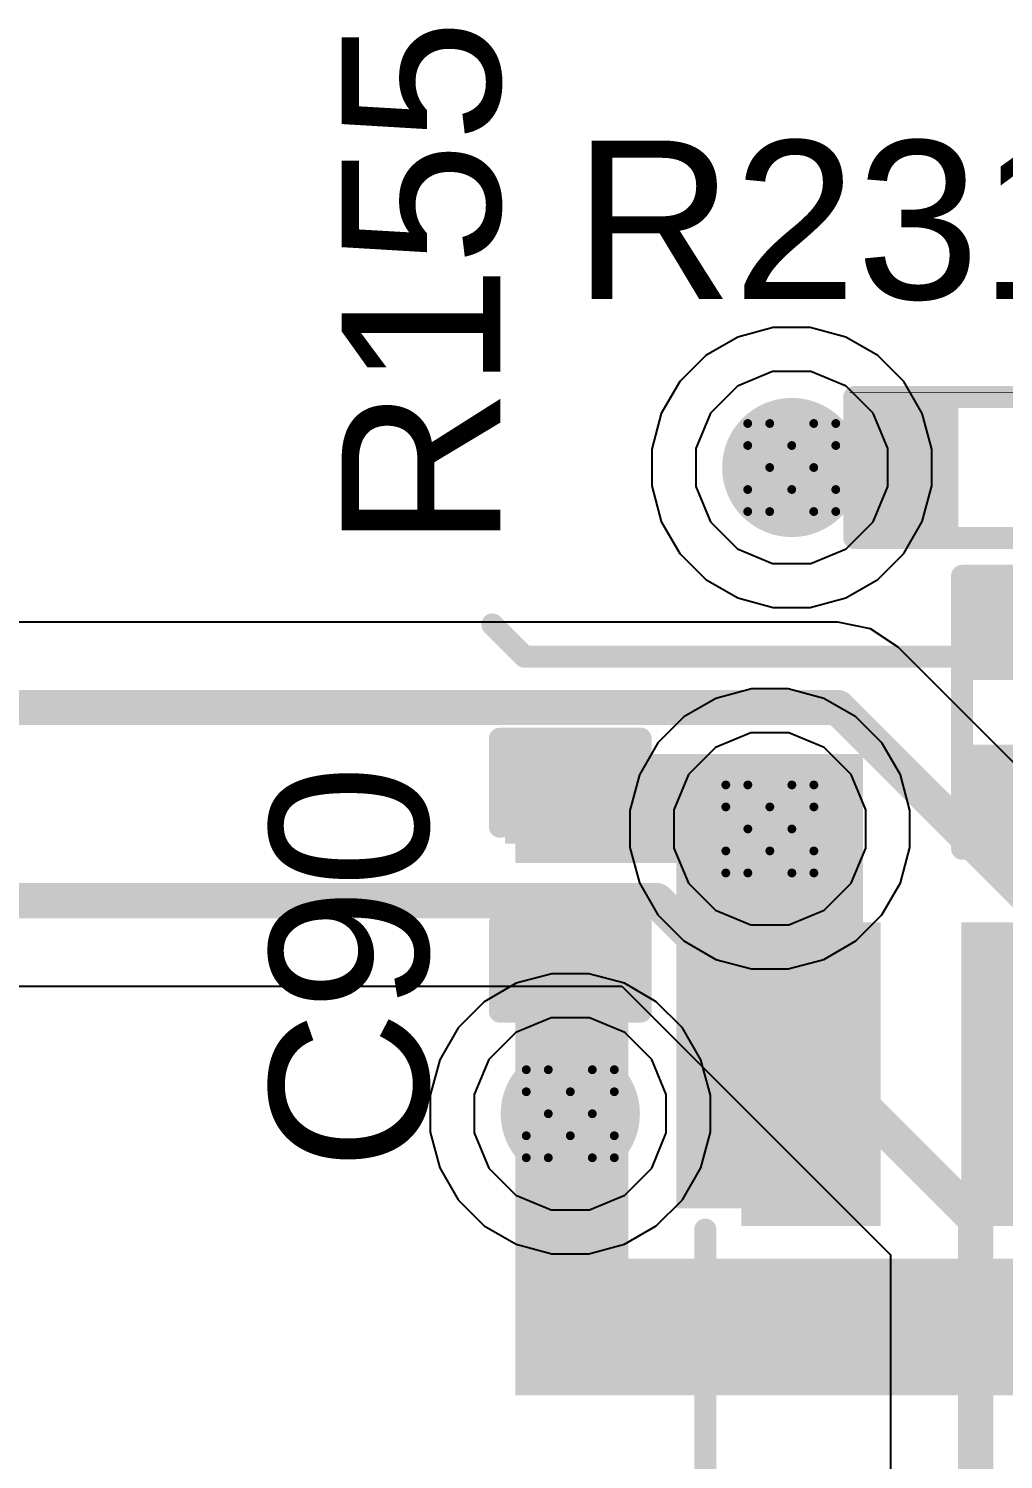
# Model space of a CAD drawing. Header units: inches. Extents: x 0 to 5379, y 0 to 5429.
# Drawn here: x 153.74 to 159.37, y 92.97 to 101.22 of the extents above; entities that cross this region are included whole.
import ezdxf

# ---------------------------------------------------------------- set-up
doc = ezdxf.new("R2010")
doc.units = ezdxf.units.IN
for name, color, linetype in [('Bottom Layer', 5, 'Continuous'), ('Bottom Solder', 6, 'Continuous'), ('Drill Drawing', 1, 'Continuous'), ('GND01', 16, 'Continuous'), ('GND02', 76, 'Continuous'), ('PWR', 156, 'Continuous'), ('SIG 01', 90, 'Continuous'), ('Top Layer', 1, 'Continuous'), ('Top Overlay', 2, 'Continuous'), ('Top Paste', 8, 'Continuous'), ('Top Solder', 216, 'Continuous'), ('Via Holes', 16, 'Continuous')]:
    doc.layers.add(name, color=color, linetype=linetype)
doc.styles.add('Arial', font='', dxfattribs={"height": 0.2})
doc.styles.get('Arial').set_extended_font_data('Arial')

# ---------------------------------------------------------------- blocks, each defined once
blk = doc.blocks.new('R___0402_29')
at = {"layer": 'Top Layer'}
for points in [[(-0.6985, -0.3175), (-0.6985, 0.3175), (-0.2413, 0.3175), (-0.2413, -0.3175)], [(0.2413, -0.3175), (0.2413, 0.3175), (0.6985, 0.3175), (0.6985, -0.3175)]]:
    blk.add_hatch(color=1, dxfattribs=at).paths.add_polyline_path(points)
at = {"layer": 'Top Paste'}
for points in [[(-0.6985, -0.3175), (-0.6985, 0.3175), (-0.2413, 0.3175), (-0.2413, -0.3175)], [(0.2413, -0.3175), (0.2413, 0.3175), (0.6985, 0.3175), (0.6985, -0.3175)]]:
    blk.add_hatch(color=8, dxfattribs=at).paths.add_polyline_path(points)
at = {"layer": 'Top Solder'}
for points in [[(-0.7535, -0.3725), (-0.7535, 0.3725), (-0.1863, 0.3725), (-0.1863, -0.3725)], [(0.1863, -0.3725), (0.1863, 0.3725), (0.7535, 0.3725), (0.7535, -0.3725)]]:
    blk.add_hatch(color=216, dxfattribs=at).paths.add_polyline_path(points)
at = {"layer": 'Top Overlay'}
for points in [[(0.7874, 0.4064, 0.127, 0.127, 0), (-0.7874, 0.4064, 0.127, 0.127, 0)], [(-0.7874, 0.4064, 0.127, 0.127, 0), (-0.7874, -0.4064, 0.127, 0.127, 0)], [(0.7874, 0.4064, 0.127, 0.127, 0), (0.7874, -0.4064, 0.127, 0.127, 0)], [(0.7874, -0.4064, 0.127, 0.127, 0), (-0.7874, -0.4064, 0.127, 0.127, 0)], [(0.8128, -0.4318, 0.00323, 0.00323, 0), (-0.8128, -0.4318, 0.00323, 0.00323, 0)]]:
    blk.add_lwpolyline(points, format="xyseb", dxfattribs=at)
for points in [[(-0.8191, 0.4064, 0.0635, 0.0635, 1), (-0.7556, 0.4064, 0.0635, 0.0635, 1)], [(-0.8191, 0.4064, 0.0635, 0.0635, 1), (-0.7556, 0.4064, 0.0635, 0.0635, 1)], [(0.7556, 0.4064, 0.0635, 0.0635, 1), (0.8191, 0.4064, 0.0635, 0.0635, 1)], [(0.7556, 0.4064, 0.0635, 0.0635, 1), (0.8191, 0.4064, 0.0635, 0.0635, 1)], [(-0.8191, -0.4064, 0.0635, 0.0635, 1), (-0.7556, -0.4064, 0.0635, 0.0635, 1)], [(-0.8191, -0.4064, 0.0635, 0.0635, 1), (-0.7556, -0.4064, 0.0635, 0.0635, 1)], [(0.7556, -0.4064, 0.0635, 0.0635, 1), (0.8191, -0.4064, 0.0635, 0.0635, 1)], [(0.7556, -0.4064, 0.0635, 0.0635, 1), (0.8191, -0.4064, 0.0635, 0.0635, 1)], [(-0.8136, -0.4318, 0.00161, 0.00161, 1), (-0.812, -0.4318, 0.00161, 0.00161, 1)], [(0.812, -0.4318, 0.00161, 0.00161, 1), (0.8136, -0.4318, 0.00161, 0.00161, 1)]]:
    blk.add_lwpolyline(points, format="xyseb", close=True, dxfattribs=at)
blk = doc.blocks.new('SOIC_8_0_154___3_90___W______73')
at = {"layer": 'Top Layer'}
for points in [[(-3.475, 1.605), (-3.475, 2.205), (-1.925, 2.205), (-1.925, 1.605)], [(1.925, 1.605), (1.925, 2.205), (3.475, 2.205), (3.475, 1.605)], [(-3.475, 0.335), (-3.475, 0.935), (-1.925, 0.935), (-1.925, 0.335)], [(1.925, 0.335), (1.925, 0.935), (3.475, 0.935), (3.475, 0.335)], [(-3.475, -0.935), (-3.475, -0.335), (-1.925, -0.335), (-1.925, -0.935)], [(1.925, -0.935), (1.925, -0.335), (3.475, -0.335), (3.475, -0.935)], [(-3.475, -2.205), (-3.475, -1.605), (-1.925, -1.605), (-1.925, -2.205)], [(1.925, -2.205), (1.925, -1.605), (3.475, -1.605), (3.475, -2.205)]]:
    blk.add_hatch(color=1, dxfattribs=at).paths.add_polyline_path(points)
at = {"layer": 'Top Overlay'}
blk.add_hatch(color=2, dxfattribs=at).paths.add_polyline_path([(-1.8382, 1.6254), (-1.4826, 1.6254), (-1.4826, 2.2096), (-1.8382, 2.2096)])
at = {"layer": 'Top Paste'}
for points in [[(-3.475, 1.605), (-3.475, 2.205), (-1.925, 2.205), (-1.925, 1.605)], [(1.925, 1.605), (1.925, 2.205), (3.475, 2.205), (3.475, 1.605)], [(-3.475, 0.335), (-3.475, 0.935), (-1.925, 0.935), (-1.925, 0.335)], [(1.925, 0.335), (1.925, 0.935), (3.475, 0.935), (3.475, 0.335)], [(-3.475, -0.935), (-3.475, -0.335), (-1.925, -0.335), (-1.925, -0.935)], [(1.925, -0.935), (1.925, -0.335), (3.475, -0.335), (3.475, -0.935)], [(-3.475, -2.205), (-3.475, -1.605), (-1.925, -1.605), (-1.925, -2.205)], [(1.925, -2.205), (1.925, -1.605), (3.475, -1.605), (3.475, -2.205)]]:
    blk.add_hatch(color=8, dxfattribs=at).paths.add_polyline_path(points)
at = {"layer": 'Top Solder'}
for points in [[(-3.5766, 1.5034), (-3.5766, 2.3066), (-1.8234, 2.3066), (-1.8234, 1.5034)], [(1.8234, 1.5034), (1.8234, 2.3066), (3.5766, 2.3066), (3.5766, 1.5034)], [(-3.5766, 0.2334), (-3.5766, 1.0366), (-1.8234, 1.0366), (-1.8234, 0.2334)], [(1.8234, 0.2334), (1.8234, 1.0366), (3.5766, 1.0366), (3.5766, 0.2334)], [(-3.5766, -1.0366), (-3.5766, -0.2334), (-1.8234, -0.2334), (-1.8234, -1.0366)], [(1.8234, -1.0366), (1.8234, -0.2334), (3.5766, -0.2334), (3.5766, -1.0366)], [(-3.5766, -2.3066), (-3.5766, -1.5034), (-1.8234, -1.5034), (-1.8234, -2.3066)], [(1.8234, -2.3066), (1.8234, -1.5034), (3.5766, -1.5034), (3.5766, -2.3066)]]:
    blk.add_hatch(color=216, dxfattribs=at).paths.add_polyline_path(points)
at = {"layer": 'Top Overlay'}
for points in [[(-1.8288, 2.5146, 0.127, 0.127, 0), (1.8034, 2.5146, 0.127, 0.127, 0)], [(-3.794, 2.0574, 0.127, 0.127, 0), (-3.667, 1.9304, 0.127, 0.127, 0)], [(-3.794, 2.0574, 0.127, 0.127, 0), (-3.794, 1.8034, 0.127, 0.127, 0)], [(-3.667, 1.9304, 0.127, 0.127, 0), (-3.794, 1.8034, 0.127, 0.127, 0)], [(-1.8288, -2.5146, 0.127, 0.127, 0), (1.8034, -2.5146, 0.127, 0.127, 0)]]:
    blk.add_lwpolyline(points, format="xyseb", dxfattribs=at)
for points in [[(-1.8605, 2.5146, 0.0635, 0.0635, 1), (-1.7971, 2.5146, 0.0635, 0.0635, 1)], [(1.7716, 2.5146, 0.0635, 0.0635, 1), (1.8352, 2.5146, 0.0635, 0.0635, 1)], [(-3.8258, 2.0574, 0.0635, 0.0635, 1), (-3.7623, 2.0574, 0.0635, 0.0635, 1)], [(-3.8258, 2.0574, 0.0635, 0.0635, 1), (-3.7623, 2.0574, 0.0635, 0.0635, 1)], [(-3.6988, 1.9304, 0.0635, 0.0635, 1), (-3.6353, 1.9304, 0.0635, 0.0635, 1)], [(-3.6988, 1.9304, 0.0635, 0.0635, 1), (-3.6353, 1.9304, 0.0635, 0.0635, 1)], [(-3.8258, 1.8034, 0.0635, 0.0635, 1), (-3.7623, 1.8034, 0.0635, 0.0635, 1)], [(-3.8258, 1.8034, 0.0635, 0.0635, 1), (-3.7623, 1.8034, 0.0635, 0.0635, 1)], [(-1.8605, -2.5146, 0.0635, 0.0635, 1), (-1.7971, -2.5146, 0.0635, 0.0635, 1)], [(1.7716, -2.5146, 0.0635, 0.0635, 1), (1.8352, -2.5146, 0.0635, 0.0635, 1)]]:
    blk.add_lwpolyline(points, format="xyseb", close=True, dxfattribs=at)
blk = doc.blocks.new('R___0402_77')
at = {"layer": 'Top Layer'}
for points in [[(-0.6985, -0.3175), (-0.6985, 0.3175), (-0.2413, 0.3175), (-0.2413, -0.3175)], [(0.2413, -0.3175), (0.2413, 0.3175), (0.6985, 0.3175), (0.6985, -0.3175)]]:
    blk.add_hatch(color=1, dxfattribs=at).paths.add_polyline_path(points)
at = {"layer": 'Top Paste'}
for points in [[(-0.6985, -0.3175), (-0.6985, 0.3175), (-0.2413, 0.3175), (-0.2413, -0.3175)], [(0.2413, -0.3175), (0.2413, 0.3175), (0.6985, 0.3175), (0.6985, -0.3175)]]:
    blk.add_hatch(color=8, dxfattribs=at).paths.add_polyline_path(points)
at = {"layer": 'Top Solder'}
for points in [[(-0.7535, -0.3725), (-0.7535, 0.3725), (-0.1863, 0.3725), (-0.1863, -0.3725)], [(0.1863, -0.3725), (0.1863, 0.3725), (0.7535, 0.3725), (0.7535, -0.3725)]]:
    blk.add_hatch(color=216, dxfattribs=at).paths.add_polyline_path(points)
at = {"layer": 'Top Overlay'}
for points in [[(-0.7874, 0.4064, 0.127, 0.127, 0), (0.7874, 0.4064, 0.127, 0.127, 0)], [(-0.7874, 0.4064, 0.127, 0.127, 0), (-0.7874, -0.4064, 0.127, 0.127, 0)], [(0.7874, 0.4064, 0.127, 0.127, 0), (0.7874, -0.4064, 0.127, 0.127, 0)], [(-0.7874, -0.4064, 0.127, 0.127, 0), (0.7874, -0.4064, 0.127, 0.127, 0)], [(-0.8128, -0.4318, 0.00323, 0.00323, 0), (0.8128, -0.4318, 0.00323, 0.00323, 0)]]:
    blk.add_lwpolyline(points, format="xyseb", dxfattribs=at)
for points in [[(-0.8191, 0.4064, 0.0635, 0.0635, 1), (-0.7556, 0.4064, 0.0635, 0.0635, 1)], [(-0.8191, 0.4064, 0.0635, 0.0635, 1), (-0.7556, 0.4064, 0.0635, 0.0635, 1)], [(0.7556, 0.4064, 0.0635, 0.0635, 1), (0.8191, 0.4064, 0.0635, 0.0635, 1)], [(0.7556, 0.4064, 0.0635, 0.0635, 1), (0.8191, 0.4064, 0.0635, 0.0635, 1)], [(-0.8191, -0.4064, 0.0635, 0.0635, 1), (-0.7556, -0.4064, 0.0635, 0.0635, 1)], [(-0.8191, -0.4064, 0.0635, 0.0635, 1), (-0.7556, -0.4064, 0.0635, 0.0635, 1)], [(0.7556, -0.4064, 0.0635, 0.0635, 1), (0.8191, -0.4064, 0.0635, 0.0635, 1)], [(0.7556, -0.4064, 0.0635, 0.0635, 1), (0.8191, -0.4064, 0.0635, 0.0635, 1)], [(-0.8136, -0.4318, 0.00161, 0.00161, 1), (-0.812, -0.4318, 0.00161, 0.00161, 1)], [(0.812, -0.4318, 0.00161, 0.00161, 1), (0.8136, -0.4318, 0.00161, 0.00161, 1)]]:
    blk.add_lwpolyline(points, format="xyseb", close=True, dxfattribs=at)
blk = doc.blocks.new('C___0402_79')
at = {"layer": 'Top Layer'}
for points in [[(-0.6985, -0.3175), (-0.6985, 0.3175), (-0.2413, 0.3175), (-0.2413, -0.3175)], [(0.2413, -0.3175), (0.2413, 0.3175), (0.6985, 0.3175), (0.6985, -0.3175)]]:
    blk.add_hatch(color=1, dxfattribs=at).paths.add_polyline_path(points)
at = {"layer": 'Top Paste'}
for points in [[(-0.6985, -0.3175), (-0.6985, 0.3175), (-0.2413, 0.3175), (-0.2413, -0.3175)], [(0.2413, -0.3175), (0.2413, 0.3175), (0.6985, 0.3175), (0.6985, -0.3175)]]:
    blk.add_hatch(color=8, dxfattribs=at).paths.add_polyline_path(points)
at = {"layer": 'Top Solder'}
for points in [[(-0.7585, -0.3775), (-0.7585, 0.3775), (-0.1813, 0.3775), (-0.1813, -0.3775)], [(0.1813, -0.3775), (0.1813, 0.3775), (0.7585, 0.3775), (0.7585, -0.3775)]]:
    blk.add_hatch(color=216, dxfattribs=at).paths.add_polyline_path(points)
at = {"layer": 'Top Overlay'}
for points in [[(-0.7874, 0.4064, 0.127, 0.127, 0), (-0.2794, 0.4064, 0.127, 0.127, 0)], [(-0.7874, 0.4064, 0.127, 0.127, 0), (-0.7874, -0.4064, 0.127, 0.127, 0)], [(0.2794, 0.4064, 0.127, 0.127, 0), (0.7874, 0.4064, 0.127, 0.127, 0)], [(0.7874, 0.4064, 0.127, 0.127, 0), (0.7874, -0.4064, 0.127, 0.127, 0)], [(-0.7874, -0.4064, 0.127, 0.127, 0), (-0.2794, -0.4064, 0.127, 0.127, 0)], [(0.2794, -0.4064, 0.127, 0.127, 0), (0.7874, -0.4064, 0.127, 0.127, 0)]]:
    blk.add_lwpolyline(points, format="xyseb", dxfattribs=at)
for points in [[(-0.8191, 0.4064, 0.0635, 0.0635, 1), (-0.7556, 0.4064, 0.0635, 0.0635, 1)], [(-0.8191, 0.4064, 0.0635, 0.0635, 1), (-0.7556, 0.4064, 0.0635, 0.0635, 1)], [(-0.3111, 0.4064, 0.0635, 0.0635, 1), (-0.2477, 0.4064, 0.0635, 0.0635, 1)], [(0.2477, 0.4064, 0.0635, 0.0635, 1), (0.3111, 0.4064, 0.0635, 0.0635, 1)], [(0.7556, 0.4064, 0.0635, 0.0635, 1), (0.8191, 0.4064, 0.0635, 0.0635, 1)], [(0.7556, 0.4064, 0.0635, 0.0635, 1), (0.8191, 0.4064, 0.0635, 0.0635, 1)], [(-0.8191, -0.4064, 0.0635, 0.0635, 1), (-0.7556, -0.4064, 0.0635, 0.0635, 1)], [(-0.8191, -0.4064, 0.0635, 0.0635, 1), (-0.7556, -0.4064, 0.0635, 0.0635, 1)], [(-0.3111, -0.4064, 0.0635, 0.0635, 1), (-0.2477, -0.4064, 0.0635, 0.0635, 1)], [(0.2477, -0.4064, 0.0635, 0.0635, 1), (0.3111, -0.4064, 0.0635, 0.0635, 1)], [(0.7556, -0.4064, 0.0635, 0.0635, 1), (0.8191, -0.4064, 0.0635, 0.0635, 1)], [(0.7556, -0.4064, 0.0635, 0.0635, 1), (0.8191, -0.4064, 0.0635, 0.0635, 1)]]:
    blk.add_lwpolyline(points, format="xyseb", close=True, dxfattribs=at)

msp = doc.modelspace()

# ---------------------------------------------------------------- hatches: boundary and pattern name
at = {"layer": 'Bottom Layer'}
h = msp.add_hatch(color=5, dxfattribs=at)
edge = h.paths.add_edge_path()
edge.add_arc((158.1461, 98.6896), 0.3, 0, 360)
h = msp.add_hatch(color=5, dxfattribs=at)
edge = h.paths.add_edge_path()
edge.add_arc((158.0198, 96.6041), 0.3, 0, 360)
h = msp.add_hatch(color=5, dxfattribs=at)
edge = h.paths.add_edge_path()
edge.add_arc((156.8685, 94.9607), 0.3, 0, 360)
at = {"layer": 'Bottom Solder'}
h = msp.add_hatch(color=6, dxfattribs=at)
edge = h.paths.add_edge_path()
edge.add_arc((158.1461, 98.6896), 0.4016, 0, 360)
h = msp.add_hatch(color=6, dxfattribs=at)
edge = h.paths.add_edge_path()
edge.add_arc((158.0198, 96.6041), 0.4016, 0, 360)
h = msp.add_hatch(color=6, dxfattribs=at)
edge = h.paths.add_edge_path()
edge.add_arc((156.8685, 94.9607), 0.4016, 0, 360)
at = {"layer": 'GND01'}
h = msp.add_hatch(color=16, dxfattribs=at)
edge = h.paths.add_edge_path()
edge.add_arc((158.1461, 98.6896), 0.3, 0, 360)
h = msp.add_hatch(color=16, dxfattribs=at)
edge = h.paths.add_edge_path()
edge.add_arc((158.0198, 96.6041), 0.3, 0, 360)
h = msp.add_hatch(color=16, dxfattribs=at)
edge = h.paths.add_edge_path()
edge.add_arc((156.8685, 94.9607), 0.3, 0, 360)
at = {"layer": 'GND02'}
h = msp.add_hatch(color=76, dxfattribs=at)
edge = h.paths.add_edge_path()
edge.add_arc((158.1461, 98.6896), 0.3, 0, 360)
h = msp.add_hatch(color=76, dxfattribs=at)
edge = h.paths.add_edge_path()
edge.add_arc((158.0198, 96.6041), 0.3, 0, 360)
h = msp.add_hatch(color=76, dxfattribs=at)
edge = h.paths.add_edge_path()
edge.add_arc((156.8685, 94.9607), 0.3, 0, 360)
at = {"layer": 'PWR'}
h = msp.add_hatch(color=156, dxfattribs=at)
edge = h.paths.add_edge_path()
edge.add_arc((158.1461, 98.6896), 0.3, 0, 360)
h = msp.add_hatch(color=156, dxfattribs=at)
edge = h.paths.add_edge_path()
edge.add_arc((158.0198, 96.6041), 0.3, 0, 360)
h = msp.add_hatch(color=156, dxfattribs=at)
edge = h.paths.add_edge_path()
edge.add_arc((156.8685, 94.9607), 0.3, 0, 360)
at = {"layer": 'SIG 01'}
h = msp.add_hatch(color=90, dxfattribs=at)
edge = h.paths.add_edge_path()
edge.add_arc((158.1461, 98.6896), 0.3, 0, 360)
h = msp.add_hatch(color=90, dxfattribs=at)
edge = h.paths.add_edge_path()
edge.add_arc((158.0198, 96.6041), 0.3, 0, 360)
h = msp.add_hatch(color=90, dxfattribs=at)
edge = h.paths.add_edge_path()
edge.add_arc((156.8685, 94.9607), 0.3, 0, 360)
at = {"layer": 'Top Layer'}
h = msp.add_hatch(color=1, dxfattribs=at)
edge = h.paths.add_edge_path()
edge.add_arc((158.1461, 98.6896), 0.3, 0, 360)
for points in [[(156.551, 96.4082), (158.557, 96.4082), (158.557, 97.0359), (156.551, 97.0359)], [(157.4809, 94.4143), (158.557, 94.4143), (158.557, 97.0359), (157.4809, 97.0359)], [(157.2029, 96.0961), (156.552, 96.0961), (156.552, 93.3363), (157.2029, 93.3363)], [(162.367, 94.1244), (156.552, 94.1244), (156.552, 93.3363), (162.367, 93.3363)]]:
    msp.add_hatch(color=1, dxfattribs=at).paths.add_polyline_path(points)
h = msp.add_hatch(color=1, dxfattribs=at)
edge = h.paths.add_edge_path()
edge.add_arc((158.0198, 96.6041), 0.3, 0, 360)
h = msp.add_hatch(color=1, dxfattribs=at)
edge = h.paths.add_edge_path()
edge.add_arc((156.8685, 94.9607), 0.3, 0, 360)
at = {"layer": 'Top Solder'}
h = msp.add_hatch(color=216, dxfattribs=at)
edge = h.paths.add_edge_path()
edge.add_arc((158.1461, 98.6896), 0.4016, 0, 360)
h = msp.add_hatch(color=216, dxfattribs=at)
edge = h.paths.add_edge_path()
edge.add_arc((158.0198, 96.6041), 0.4016, 0, 360)
h = msp.add_hatch(color=216, dxfattribs=at)
edge = h.paths.add_edge_path()
edge.add_arc((156.8685, 94.9607), 0.4016, 0, 360)
at = {"layer": 'Via Holes'}
h = msp.add_hatch(color=7, dxfattribs=at)
edge = h.paths.add_edge_path()
edge.add_arc((158.1461, 98.6896), 0.15, 0, 360)
h = msp.add_hatch(color=7, dxfattribs=at)
edge = h.paths.add_edge_path()
edge.add_arc((158.0198, 96.6041), 0.15, 0, 360)
h = msp.add_hatch(color=7, dxfattribs=at)
edge = h.paths.add_edge_path()
edge.add_arc((156.8685, 94.9607), 0.15, 0, 360)

# ---------------------------------------------------------------- linework, layer by layer
at = {"layer": 'Bottom Layer'}
for p, q in [((158.0398, 99.4976), (157.8343, 99.4426)), ((158.2525, 99.4976), (158.0398, 99.4976)), ((158.458, 99.4426), (158.2525, 99.4976)), ((157.8343, 99.4426), (157.65, 99.3362)), ((158.6423, 99.3362), (158.458, 99.4426)), ((157.65, 99.3362), (157.4996, 99.1857)), ((158.7927, 99.1857), (158.6423, 99.3362)), ((157.4996, 99.1857), (157.3932, 99.0015)), ((158.8991, 99.0015), (158.7927, 99.1857)), ((157.3932, 99.0015), (157.3381, 98.796)), ((158.9541, 98.796), (158.8991, 99.0015)), ((157.3381, 98.796), (157.3381, 98.5832)), ((158.9541, 98.5832), (158.9541, 98.796)), ((157.3381, 98.5832), (157.3932, 98.3777)), ((158.8991, 98.3777), (158.9541, 98.5832)), ((157.3932, 98.3777), (157.4996, 98.1935)), ((158.7927, 98.1935), (158.8991, 98.3777)), ((157.4996, 98.1935), (157.65, 98.0431)), ((158.6423, 98.0431), (158.7927, 98.1935)), ((157.65, 98.0431), (157.8343, 97.9367)), ((158.458, 97.9367), (158.6423, 98.0431)), ((157.8343, 97.9367), (158.0398, 97.8816)), ((158.2525, 97.8816), (158.458, 97.9367)), ((158.0398, 97.8816), (158.2525, 97.8816)), ((157.7079, 97.3571), (157.5237, 97.2507)), ((157.9134, 97.4121), (157.7079, 97.3571)), ((158.1262, 97.4121), (157.9134, 97.4121)), ((158.3317, 97.3571), (158.1262, 97.4121)), ((158.5159, 97.2507), (158.3317, 97.3571)), ((157.5237, 97.2507), (157.3732, 97.1002)), ((158.6663, 97.1002), (158.5159, 97.2507)), ((157.3732, 97.1002), (157.2668, 96.916)), ((158.7727, 96.916), (158.6663, 97.1002)), ((157.2668, 96.916), (157.2118, 96.7105)), ((158.8278, 96.7105), (158.7727, 96.916)), ((157.2118, 96.7105), (157.2118, 96.4977)), ((158.8278, 96.4977), (158.8278, 96.7105)), ((157.2118, 96.4977), (157.2668, 96.2922)), ((158.7727, 96.2922), (158.8278, 96.4977)), ((157.2668, 96.2922), (157.3732, 96.108)), ((158.6663, 96.108), (158.7727, 96.2922)), ((157.3732, 96.108), (157.5237, 95.9576)), ((158.5159, 95.9576), (158.6663, 96.108)), ((157.5237, 95.9576), (157.7079, 95.8512)), ((158.3317, 95.8512), (158.5159, 95.9576)), ((157.7079, 95.8512), (157.9134, 95.7961)), ((158.1262, 95.7961), (158.3317, 95.8512)), ((156.7622, 95.7687), (156.5567, 95.7137)), ((156.9749, 95.7687), (156.7622, 95.7687)), ((157.1804, 95.7137), (156.9749, 95.7687)), ((157.9134, 95.7961), (158.1262, 95.7961)), ((156.5567, 95.7137), (156.3724, 95.6073)), ((157.3647, 95.6073), (157.1804, 95.7137)), ((156.3724, 95.6073), (156.222, 95.4568)), ((157.5151, 95.4568), (157.3647, 95.6073)), ((156.222, 95.4568), (156.1156, 95.2726)), ((157.6215, 95.2726), (157.5151, 95.4568)), ((156.1156, 95.2726), (156.0605, 95.0671)), ((157.6765, 95.0671), (157.6215, 95.2726)), ((156.0605, 95.0671), (156.0605, 94.8543)), ((157.6765, 94.8543), (157.6765, 95.0671)), ((156.0605, 94.8543), (156.1156, 94.6488)), ((157.6215, 94.6488), (157.6765, 94.8543)), ((156.1156, 94.6488), (156.222, 94.4646)), ((157.5151, 94.4646), (157.6215, 94.6488)), ((156.222, 94.4646), (156.3724, 94.3142)), ((157.3647, 94.3142), (157.5151, 94.4646)), ((156.3724, 94.3142), (156.5567, 94.2078)), ((157.1804, 94.2078), (157.3647, 94.3142)), ((156.5567, 94.2078), (156.7622, 94.1527)), ((156.9749, 94.1527), (157.1804, 94.2078)), ((156.7622, 94.1527), (156.9749, 94.1527))]:
    msp.add_line(p, q, dxfattribs=at)
at = {"layer": 'Drill Drawing'}
for points in [[(157.8921, 98.8166, 0.0508, 0.0508, 0), (157.8921, 98.9436, 0.0508, 0.0508, 0)], [(157.8921, 98.9436, 0.0508, 0.0508, 0), (158.0191, 98.9436, 0.0508, 0.0508, 0)], [(158.0191, 98.9436, 0.0508, 0.0508, 0), (158.1461, 98.8166, 0.0508, 0.0508, 0)], [(158.1461, 98.8166, 0.0508, 0.0508, 0), (158.2731, 98.9436, 0.0508, 0.0508, 0)], [(158.2731, 98.9436, 0.0508, 0.0508, 0), (158.4001, 98.9436, 0.0508, 0.0508, 0)], [(158.4001, 98.8166, 0.0508, 0.0508, 0), (158.4001, 98.9436, 0.0508, 0.0508, 0)], [(157.8921, 98.8166, 0.0508, 0.0508, 0), (158.0191, 98.6896, 0.0508, 0.0508, 0)], [(158.2731, 98.6896, 0.0508, 0.0508, 0), (158.4001, 98.8166, 0.0508, 0.0508, 0)], [(157.8921, 98.5626, 0.0508, 0.0508, 0), (158.0191, 98.6896, 0.0508, 0.0508, 0)], [(158.2731, 98.6896, 0.0508, 0.0508, 0), (158.4001, 98.5626, 0.0508, 0.0508, 0)], [(157.8921, 98.4356, 0.0508, 0.0508, 0), (157.8921, 98.5626, 0.0508, 0.0508, 0)], [(158.0191, 98.4356, 0.0508, 0.0508, 0), (158.1461, 98.5626, 0.0508, 0.0508, 0)], [(158.1461, 98.5626, 0.0508, 0.0508, 0), (158.2731, 98.4356, 0.0508, 0.0508, 0)], [(158.4001, 98.4356, 0.0508, 0.0508, 0), (158.4001, 98.5626, 0.0508, 0.0508, 0)], [(157.8921, 98.4356, 0.0508, 0.0508, 0), (158.0191, 98.4356, 0.0508, 0.0508, 0)], [(158.2731, 98.4356, 0.0508, 0.0508, 0), (158.4001, 98.4356, 0.0508, 0.0508, 0)], [(157.7658, 96.7311, 0.0508, 0.0508, 0), (157.7658, 96.8581, 0.0508, 0.0508, 0)], [(157.7658, 96.8581, 0.0508, 0.0508, 0), (157.8928, 96.8581, 0.0508, 0.0508, 0)], [(157.8928, 96.8581, 0.0508, 0.0508, 0), (158.0198, 96.7311, 0.0508, 0.0508, 0)], [(158.0198, 96.7311, 0.0508, 0.0508, 0), (158.1468, 96.8581, 0.0508, 0.0508, 0)], [(158.1468, 96.8581, 0.0508, 0.0508, 0), (158.2738, 96.8581, 0.0508, 0.0508, 0)], [(158.2738, 96.7311, 0.0508, 0.0508, 0), (158.2738, 96.8581, 0.0508, 0.0508, 0)], [(157.7658, 96.7311, 0.0508, 0.0508, 0), (157.8928, 96.6041, 0.0508, 0.0508, 0)], [(158.1468, 96.6041, 0.0508, 0.0508, 0), (158.2738, 96.7311, 0.0508, 0.0508, 0)], [(157.7658, 96.4771, 0.0508, 0.0508, 0), (157.8928, 96.6041, 0.0508, 0.0508, 0)], [(158.1468, 96.6041, 0.0508, 0.0508, 0), (158.2738, 96.4771, 0.0508, 0.0508, 0)], [(157.7658, 96.3501, 0.0508, 0.0508, 0), (157.7658, 96.4771, 0.0508, 0.0508, 0)], [(157.8928, 96.3501, 0.0508, 0.0508, 0), (158.0198, 96.4771, 0.0508, 0.0508, 0)], [(158.0198, 96.4771, 0.0508, 0.0508, 0), (158.1468, 96.3501, 0.0508, 0.0508, 0)], [(158.2738, 96.3501, 0.0508, 0.0508, 0), (158.2738, 96.4771, 0.0508, 0.0508, 0)], [(157.7658, 96.3501, 0.0508, 0.0508, 0), (157.8928, 96.3501, 0.0508, 0.0508, 0)], [(158.1468, 96.3501, 0.0508, 0.0508, 0), (158.2738, 96.3501, 0.0508, 0.0508, 0)], [(156.6145, 95.0877, 0.0508, 0.0508, 0), (156.6145, 95.2147, 0.0508, 0.0508, 0)], [(156.6145, 95.2147, 0.0508, 0.0508, 0), (156.7415, 95.2147, 0.0508, 0.0508, 0)], [(156.7415, 95.2147, 0.0508, 0.0508, 0), (156.8685, 95.0877, 0.0508, 0.0508, 0)], [(156.8685, 95.0877, 0.0508, 0.0508, 0), (156.9955, 95.2147, 0.0508, 0.0508, 0)], [(156.9955, 95.2147, 0.0508, 0.0508, 0), (157.1225, 95.2147, 0.0508, 0.0508, 0)], [(157.1225, 95.0877, 0.0508, 0.0508, 0), (157.1225, 95.2147, 0.0508, 0.0508, 0)], [(156.6145, 95.0877, 0.0508, 0.0508, 0), (156.7415, 94.9607, 0.0508, 0.0508, 0)], [(156.9955, 94.9607, 0.0508, 0.0508, 0), (157.1225, 95.0877, 0.0508, 0.0508, 0)], [(156.6145, 94.8337, 0.0508, 0.0508, 0), (156.7415, 94.9607, 0.0508, 0.0508, 0)], [(156.9955, 94.9607, 0.0508, 0.0508, 0), (157.1225, 94.8337, 0.0508, 0.0508, 0)], [(156.6145, 94.7067, 0.0508, 0.0508, 0), (156.6145, 94.8337, 0.0508, 0.0508, 0)], [(156.7415, 94.7067, 0.0508, 0.0508, 0), (156.8685, 94.8337, 0.0508, 0.0508, 0)], [(156.8685, 94.8337, 0.0508, 0.0508, 0), (156.9955, 94.7067, 0.0508, 0.0508, 0)], [(157.1225, 94.7067, 0.0508, 0.0508, 0), (157.1225, 94.8337, 0.0508, 0.0508, 0)], [(156.6145, 94.7067, 0.0508, 0.0508, 0), (156.7415, 94.7067, 0.0508, 0.0508, 0)], [(156.9955, 94.7067, 0.0508, 0.0508, 0), (157.1225, 94.7067, 0.0508, 0.0508, 0)]]:
    msp.add_lwpolyline(points, format="xyseb", dxfattribs=at)
for points in [[(157.8794, 98.9436, 0.0254, 0.0254, 1), (157.9048, 98.9436, 0.0254, 0.0254, 1)], [(157.8794, 98.9436, 0.0254, 0.0254, 1), (157.9048, 98.9436, 0.0254, 0.0254, 1)], [(158.0064, 98.9436, 0.0254, 0.0254, 1), (158.0318, 98.9436, 0.0254, 0.0254, 1)], [(158.0064, 98.9436, 0.0254, 0.0254, 1), (158.0318, 98.9436, 0.0254, 0.0254, 1)], [(158.2604, 98.9436, 0.0254, 0.0254, 1), (158.2858, 98.9436, 0.0254, 0.0254, 1)], [(158.2604, 98.9436, 0.0254, 0.0254, 1), (158.2858, 98.9436, 0.0254, 0.0254, 1)], [(158.3874, 98.9436, 0.0254, 0.0254, 1), (158.4128, 98.9436, 0.0254, 0.0254, 1)], [(158.3874, 98.9436, 0.0254, 0.0254, 1), (158.4128, 98.9436, 0.0254, 0.0254, 1)], [(157.8794, 98.8166, 0.0254, 0.0254, 1), (157.9048, 98.8166, 0.0254, 0.0254, 1)], [(157.8794, 98.8166, 0.0254, 0.0254, 1), (157.9048, 98.8166, 0.0254, 0.0254, 1)], [(158.1334, 98.8166, 0.0254, 0.0254, 1), (158.1588, 98.8166, 0.0254, 0.0254, 1)], [(158.1334, 98.8166, 0.0254, 0.0254, 1), (158.1588, 98.8166, 0.0254, 0.0254, 1)], [(158.3874, 98.8166, 0.0254, 0.0254, 1), (158.4128, 98.8166, 0.0254, 0.0254, 1)], [(158.3874, 98.8166, 0.0254, 0.0254, 1), (158.4128, 98.8166, 0.0254, 0.0254, 1)], [(158.0064, 98.6896, 0.0254, 0.0254, 1), (158.0318, 98.6896, 0.0254, 0.0254, 1)], [(158.0064, 98.6896, 0.0254, 0.0254, 1), (158.0318, 98.6896, 0.0254, 0.0254, 1)], [(158.2604, 98.6896, 0.0254, 0.0254, 1), (158.2858, 98.6896, 0.0254, 0.0254, 1)], [(158.2604, 98.6896, 0.0254, 0.0254, 1), (158.2858, 98.6896, 0.0254, 0.0254, 1)], [(157.8794, 98.5626, 0.0254, 0.0254, 1), (157.9048, 98.5626, 0.0254, 0.0254, 1)], [(157.8794, 98.5626, 0.0254, 0.0254, 1), (157.9048, 98.5626, 0.0254, 0.0254, 1)], [(158.1334, 98.5626, 0.0254, 0.0254, 1), (158.1588, 98.5626, 0.0254, 0.0254, 1)], [(158.1334, 98.5626, 0.0254, 0.0254, 1), (158.1588, 98.5626, 0.0254, 0.0254, 1)], [(158.3874, 98.5626, 0.0254, 0.0254, 1), (158.4128, 98.5626, 0.0254, 0.0254, 1)], [(158.3874, 98.5626, 0.0254, 0.0254, 1), (158.4128, 98.5626, 0.0254, 0.0254, 1)], [(157.8794, 98.4356, 0.0254, 0.0254, 1), (157.9048, 98.4356, 0.0254, 0.0254, 1)], [(157.8794, 98.4356, 0.0254, 0.0254, 1), (157.9048, 98.4356, 0.0254, 0.0254, 1)], [(158.0064, 98.4356, 0.0254, 0.0254, 1), (158.0318, 98.4356, 0.0254, 0.0254, 1)], [(158.0064, 98.4356, 0.0254, 0.0254, 1), (158.0318, 98.4356, 0.0254, 0.0254, 1)], [(158.2604, 98.4356, 0.0254, 0.0254, 1), (158.2858, 98.4356, 0.0254, 0.0254, 1)], [(158.2604, 98.4356, 0.0254, 0.0254, 1), (158.2858, 98.4356, 0.0254, 0.0254, 1)], [(158.3874, 98.4356, 0.0254, 0.0254, 1), (158.4128, 98.4356, 0.0254, 0.0254, 1)], [(158.3874, 98.4356, 0.0254, 0.0254, 1), (158.4128, 98.4356, 0.0254, 0.0254, 1)], [(157.7531, 96.8581, 0.0254, 0.0254, 1), (157.7785, 96.8581, 0.0254, 0.0254, 1)], [(157.7531, 96.8581, 0.0254, 0.0254, 1), (157.7785, 96.8581, 0.0254, 0.0254, 1)], [(157.8801, 96.8581, 0.0254, 0.0254, 1), (157.9055, 96.8581, 0.0254, 0.0254, 1)], [(157.8801, 96.8581, 0.0254, 0.0254, 1), (157.9055, 96.8581, 0.0254, 0.0254, 1)], [(158.1341, 96.8581, 0.0254, 0.0254, 1), (158.1595, 96.8581, 0.0254, 0.0254, 1)], [(158.1341, 96.8581, 0.0254, 0.0254, 1), (158.1595, 96.8581, 0.0254, 0.0254, 1)], [(158.2611, 96.8581, 0.0254, 0.0254, 1), (158.2865, 96.8581, 0.0254, 0.0254, 1)], [(158.2611, 96.8581, 0.0254, 0.0254, 1), (158.2865, 96.8581, 0.0254, 0.0254, 1)], [(157.7531, 96.7311, 0.0254, 0.0254, 1), (157.7785, 96.7311, 0.0254, 0.0254, 1)], [(157.7531, 96.7311, 0.0254, 0.0254, 1), (157.7785, 96.7311, 0.0254, 0.0254, 1)], [(158.0071, 96.7311, 0.0254, 0.0254, 1), (158.0325, 96.7311, 0.0254, 0.0254, 1)], [(158.0071, 96.7311, 0.0254, 0.0254, 1), (158.0325, 96.7311, 0.0254, 0.0254, 1)], [(158.2611, 96.7311, 0.0254, 0.0254, 1), (158.2865, 96.7311, 0.0254, 0.0254, 1)], [(158.2611, 96.7311, 0.0254, 0.0254, 1), (158.2865, 96.7311, 0.0254, 0.0254, 1)], [(157.8801, 96.6041, 0.0254, 0.0254, 1), (157.9055, 96.6041, 0.0254, 0.0254, 1)], [(157.8801, 96.6041, 0.0254, 0.0254, 1), (157.9055, 96.6041, 0.0254, 0.0254, 1)], [(158.1341, 96.6041, 0.0254, 0.0254, 1), (158.1595, 96.6041, 0.0254, 0.0254, 1)], [(158.1341, 96.6041, 0.0254, 0.0254, 1), (158.1595, 96.6041, 0.0254, 0.0254, 1)], [(157.7531, 96.4771, 0.0254, 0.0254, 1), (157.7785, 96.4771, 0.0254, 0.0254, 1)], [(157.7531, 96.4771, 0.0254, 0.0254, 1), (157.7785, 96.4771, 0.0254, 0.0254, 1)], [(158.0071, 96.4771, 0.0254, 0.0254, 1), (158.0325, 96.4771, 0.0254, 0.0254, 1)], [(158.0071, 96.4771, 0.0254, 0.0254, 1), (158.0325, 96.4771, 0.0254, 0.0254, 1)], [(158.2611, 96.4771, 0.0254, 0.0254, 1), (158.2865, 96.4771, 0.0254, 0.0254, 1)], [(158.2611, 96.4771, 0.0254, 0.0254, 1), (158.2865, 96.4771, 0.0254, 0.0254, 1)], [(157.7531, 96.3501, 0.0254, 0.0254, 1), (157.7785, 96.3501, 0.0254, 0.0254, 1)], [(157.7531, 96.3501, 0.0254, 0.0254, 1), (157.7785, 96.3501, 0.0254, 0.0254, 1)], [(157.8801, 96.3501, 0.0254, 0.0254, 1), (157.9055, 96.3501, 0.0254, 0.0254, 1)], [(157.8801, 96.3501, 0.0254, 0.0254, 1), (157.9055, 96.3501, 0.0254, 0.0254, 1)], [(158.1341, 96.3501, 0.0254, 0.0254, 1), (158.1595, 96.3501, 0.0254, 0.0254, 1)], [(158.1341, 96.3501, 0.0254, 0.0254, 1), (158.1595, 96.3501, 0.0254, 0.0254, 1)], [(158.2611, 96.3501, 0.0254, 0.0254, 1), (158.2865, 96.3501, 0.0254, 0.0254, 1)], [(158.2611, 96.3501, 0.0254, 0.0254, 1), (158.2865, 96.3501, 0.0254, 0.0254, 1)], [(156.6018, 95.2147, 0.0254, 0.0254, 1), (156.6272, 95.2147, 0.0254, 0.0254, 1)], [(156.6018, 95.2147, 0.0254, 0.0254, 1), (156.6272, 95.2147, 0.0254, 0.0254, 1)], [(156.7288, 95.2147, 0.0254, 0.0254, 1), (156.7542, 95.2147, 0.0254, 0.0254, 1)], [(156.7288, 95.2147, 0.0254, 0.0254, 1), (156.7542, 95.2147, 0.0254, 0.0254, 1)], [(156.9828, 95.2147, 0.0254, 0.0254, 1), (157.0082, 95.2147, 0.0254, 0.0254, 1)], [(156.9828, 95.2147, 0.0254, 0.0254, 1), (157.0082, 95.2147, 0.0254, 0.0254, 1)], [(157.1098, 95.2147, 0.0254, 0.0254, 1), (157.1352, 95.2147, 0.0254, 0.0254, 1)], [(157.1098, 95.2147, 0.0254, 0.0254, 1), (157.1352, 95.2147, 0.0254, 0.0254, 1)], [(156.6018, 95.0877, 0.0254, 0.0254, 1), (156.6272, 95.0877, 0.0254, 0.0254, 1)], [(156.6018, 95.0877, 0.0254, 0.0254, 1), (156.6272, 95.0877, 0.0254, 0.0254, 1)], [(156.8558, 95.0877, 0.0254, 0.0254, 1), (156.8812, 95.0877, 0.0254, 0.0254, 1)], [(156.8558, 95.0877, 0.0254, 0.0254, 1), (156.8812, 95.0877, 0.0254, 0.0254, 1)], [(157.1098, 95.0877, 0.0254, 0.0254, 1), (157.1352, 95.0877, 0.0254, 0.0254, 1)], [(157.1098, 95.0877, 0.0254, 0.0254, 1), (157.1352, 95.0877, 0.0254, 0.0254, 1)], [(156.7288, 94.9607, 0.0254, 0.0254, 1), (156.7542, 94.9607, 0.0254, 0.0254, 1)], [(156.7288, 94.9607, 0.0254, 0.0254, 1), (156.7542, 94.9607, 0.0254, 0.0254, 1)], [(156.9828, 94.9607, 0.0254, 0.0254, 1), (157.0082, 94.9607, 0.0254, 0.0254, 1)], [(156.9828, 94.9607, 0.0254, 0.0254, 1), (157.0082, 94.9607, 0.0254, 0.0254, 1)], [(156.6018, 94.8337, 0.0254, 0.0254, 1), (156.6272, 94.8337, 0.0254, 0.0254, 1)], [(156.6018, 94.8337, 0.0254, 0.0254, 1), (156.6272, 94.8337, 0.0254, 0.0254, 1)], [(156.8558, 94.8337, 0.0254, 0.0254, 1), (156.8812, 94.8337, 0.0254, 0.0254, 1)], [(156.8558, 94.8337, 0.0254, 0.0254, 1), (156.8812, 94.8337, 0.0254, 0.0254, 1)], [(157.1098, 94.8337, 0.0254, 0.0254, 1), (157.1352, 94.8337, 0.0254, 0.0254, 1)], [(157.1098, 94.8337, 0.0254, 0.0254, 1), (157.1352, 94.8337, 0.0254, 0.0254, 1)], [(156.6018, 94.7067, 0.0254, 0.0254, 1), (156.6272, 94.7067, 0.0254, 0.0254, 1)], [(156.6018, 94.7067, 0.0254, 0.0254, 1), (156.6272, 94.7067, 0.0254, 0.0254, 1)], [(156.7288, 94.7067, 0.0254, 0.0254, 1), (156.7542, 94.7067, 0.0254, 0.0254, 1)], [(156.7288, 94.7067, 0.0254, 0.0254, 1), (156.7542, 94.7067, 0.0254, 0.0254, 1)], [(156.9828, 94.7067, 0.0254, 0.0254, 1), (157.0082, 94.7067, 0.0254, 0.0254, 1)], [(156.9828, 94.7067, 0.0254, 0.0254, 1), (157.0082, 94.7067, 0.0254, 0.0254, 1)], [(157.1098, 94.7067, 0.0254, 0.0254, 1), (157.1352, 94.7067, 0.0254, 0.0254, 1)], [(157.1098, 94.7067, 0.0254, 0.0254, 1), (157.1352, 94.7067, 0.0254, 0.0254, 1)]]:
    msp.add_lwpolyline(points, format="xyseb", close=True, dxfattribs=at)
at = {"layer": 'GND01'}
for p, q in [((157.9096, 97.1581), (157.706, 97.0738)), ((158.13, 97.1581), (157.9096, 97.1581)), ((158.3336, 97.0738), (158.13, 97.1581)), ((157.706, 97.0738), (157.5501, 96.9179)), ((158.4894, 96.9179), (158.3336, 97.0738)), ((157.5501, 96.9179), (157.4658, 96.7143)), ((158.5738, 96.7143), (158.4894, 96.9179)), ((157.4658, 96.7143), (157.4658, 96.4939)), ((158.5738, 96.4939), (158.5738, 96.7143)), ((157.4658, 96.4939), (157.5501, 96.2903)), ((158.4894, 96.2903), (158.5738, 96.4939)), ((157.5501, 96.2903), (157.706, 96.1345)), ((158.3336, 96.1345), (158.4894, 96.2903)), ((157.706, 96.1345), (157.9096, 96.0501)), ((158.13, 96.0501), (158.3336, 96.1345)), ((157.9096, 96.0501), (158.13, 96.0501))]:
    msp.add_line(p, q, dxfattribs=at)
at = {"layer": 'GND02'}
for p, q in [((157.9096, 97.1581), (157.706, 97.0738)), ((158.13, 97.1581), (157.9096, 97.1581)), ((158.3336, 97.0738), (158.13, 97.1581)), ((157.706, 97.0738), (157.5501, 96.9179)), ((158.4894, 96.9179), (158.3336, 97.0738)), ((157.5501, 96.9179), (157.4658, 96.7143)), ((158.5738, 96.7143), (158.4894, 96.9179)), ((157.4658, 96.7143), (157.4658, 96.4939)), ((158.5738, 96.4939), (158.5738, 96.7143)), ((157.4658, 96.4939), (157.5501, 96.2903)), ((158.4894, 96.2903), (158.5738, 96.4939)), ((157.5501, 96.2903), (157.706, 96.1345)), ((158.3336, 96.1345), (158.4894, 96.2903)), ((157.706, 96.1345), (157.9096, 96.0501)), ((158.13, 96.0501), (158.3336, 96.1345)), ((157.9096, 96.0501), (158.13, 96.0501))]:
    msp.add_line(p, q, dxfattribs=at)
at = {"layer": 'PWR'}
for p, q in [((158.0359, 99.2436), (157.8323, 99.1593)), ((158.2563, 99.2436), (158.0359, 99.2436)), ((158.4599, 99.1593), (158.2563, 99.2436)), ((157.8323, 99.1593), (157.6765, 99.0034)), ((158.6158, 99.0034), (158.4599, 99.1593)), ((157.6765, 99.0034), (157.5921, 98.7998)), ((158.7001, 98.7998), (158.6158, 99.0034)), ((157.5921, 98.7998), (157.5921, 98.5794)), ((158.7001, 98.5794), (158.7001, 98.7998)), ((157.5921, 98.5794), (157.6765, 98.3758)), ((158.6158, 98.3758), (158.7001, 98.5794)), ((157.6765, 98.3758), (157.8323, 98.22)), ((158.4599, 98.22), (158.6158, 98.3758)), ((157.8323, 98.22), (158.0359, 98.1356)), ((158.2563, 98.1356), (158.4599, 98.22)), ((158.0359, 98.1356), (158.2563, 98.1356)), ((156.7583, 95.5147), (156.5547, 95.4304)), ((156.9787, 95.5147), (156.7583, 95.5147)), ((157.1823, 95.4304), (156.9787, 95.5147)), ((156.5547, 95.4304), (156.3989, 95.2745)), ((157.3382, 95.2745), (157.1823, 95.4304)), ((156.3989, 95.2745), (156.3145, 95.0709)), ((157.4225, 95.0709), (157.3382, 95.2745)), ((156.3145, 95.0709), (156.3145, 94.8505)), ((157.4225, 94.8505), (157.4225, 95.0709)), ((156.3145, 94.8505), (156.3989, 94.6469)), ((157.3382, 94.6469), (157.4225, 94.8505)), ((156.3989, 94.6469), (156.5547, 94.4911)), ((157.1823, 94.4911), (157.3382, 94.6469)), ((156.5547, 94.4911), (156.7583, 94.4067)), ((156.9787, 94.4067), (157.1823, 94.4911)), ((156.7583, 94.4067), (156.9787, 94.4067))]:
    msp.add_line(p, q, dxfattribs=at)
at = {"layer": 'SIG 01'}
for p, q in [((158.4123, 97.7966), (152.7937, 97.7966)), ((158.6006, 97.7592), (158.4123, 97.7966)), ((158.7602, 97.6525), (158.6006, 97.7592)), ((160.4252, 95.9874), (158.7602, 97.6525)), ((147.3025, 95.6977), (157.1649, 95.6977)), ((157.1649, 95.6977), (158.7151, 94.1475)), ((158.7151, 94.1475), (158.7151, 87.2216))]:
    msp.add_line(p, q, dxfattribs=at)
for points in [[(144.8996, 97.3046, 0.2032, 0.2032, 0), (158.4123, 97.3046, 0.2032, 0.2032, 0)], [(158.4123, 97.3046, 0.2032, 0.2032, 0), (160.0773, 95.6395, 0.2032, 0.2032, 0)], [(144.2583, 96.1898, 0.2032, 0.2032, 0), (157.3688, 96.1898, 0.2032, 0.2032, 0)], [(157.3688, 96.1898, 0.2032, 0.2032, 0), (159.2072, 94.3514, 0.2032, 0.2032, 0)], [(159.2072, 87.2216, 0.2032, 0.2032, 0), (159.2072, 94.3514, 0.2032, 0.2032, 0)]]:
    msp.add_lwpolyline(points, format="xyseb", dxfattribs=at)
for points in [[(158.3615, 97.3046, 0.1016, 0.1016, 1), (158.4631, 97.3046, 0.1016, 0.1016, 1)], [(158.3615, 97.3046, 0.1016, 0.1016, 1), (158.4631, 97.3046, 0.1016, 0.1016, 1)], [(157.318, 96.1898, 0.1016, 0.1016, 1), (157.4196, 96.1898, 0.1016, 0.1016, 1)], [(157.318, 96.1898, 0.1016, 0.1016, 1), (157.4196, 96.1898, 0.1016, 0.1016, 1)], [(159.1564, 94.3514, 0.1016, 0.1016, 1), (159.258, 94.3514, 0.1016, 0.1016, 1)], [(159.1564, 94.3514, 0.1016, 0.1016, 1), (159.258, 94.3514, 0.1016, 0.1016, 1)]]:
    msp.add_lwpolyline(points, format="xyseb", close=True, dxfattribs=at)
at = {"layer": 'Top Layer'}
for points in [[(158.1461, 98.6896, 0.254, 0.254, 0), (158.8243, 98.6896, 0.254, 0.254, 0)], [(156.8685, 94.9607, 0.254, 0.254, 0), (156.8685, 95.6389, 0.254, 0.254, 0)]]:
    msp.add_lwpolyline(points, format="xyseb", dxfattribs=at)
for points in [[(158.0826, 98.6896, 0.127, 0.127, 1), (158.2096, 98.6896, 0.127, 0.127, 1)], [(158.7608, 98.6896, 0.127, 0.127, 1), (158.8878, 98.6896, 0.127, 0.127, 1)], [(156.805, 95.6389, 0.127, 0.127, 1), (156.932, 95.6389, 0.127, 0.127, 1)], [(156.805, 94.9607, 0.127, 0.127, 1), (156.932, 94.9607, 0.127, 0.127, 1)]]:
    msp.add_lwpolyline(points, format="xyseb", close=True, dxfattribs=at)
at = {"layer": 'Top Overlay'}
for points in [[(156.4188, 97.7839, 0.127, 0.127, 0), (156.6053, 97.5974, 0.127, 0.127, 0)], [(156.6053, 97.5974, 0.127, 0.127, 0), (159.129, 97.5974, 0.127, 0.127, 0)]]:
    msp.add_lwpolyline(points, format="xyseb", dxfattribs=at)
for points in [[(156.387, 97.7839, 0.0635, 0.0635, 1), (156.4505, 97.7839, 0.0635, 0.0635, 1)], [(156.5736, 97.5974, 0.0635, 0.0635, 1), (156.6371, 97.5974, 0.0635, 0.0635, 1)], [(156.5736, 97.5974, 0.0635, 0.0635, 1), (156.6371, 97.5974, 0.0635, 0.0635, 1)], [(159.0972, 97.5974, 0.0635, 0.0635, 1), (159.1607, 97.5974, 0.0635, 0.0635, 1)]]:
    msp.add_lwpolyline(points, format="xyseb", close=True, dxfattribs=at)

# ---------------------------------------------------------------- block references
for name, p, rotation in [('R___0402_29', (159.2942, 98.6896), 180), ('R___0402_77', (159.5355, 97.2772), 90), ('C___0402_79', (156.8685, 96.3374), 90), ('SOIC_8_0_154___3_90___W______73', (160.162, 92.4893), 90)]:
    msp.add_blockref(name, p, dxfattribs=dict(rotation=rotation))

# ---------------------------------------------------------------- texts
at = {"layer": 'Top Overlay', "style": 'Arial'}
for s, p in [('R155', (156.4639, 98.2223)), ('C90', (156.0486, 94.6322))]:
    msp.add_text(s, height=0.9144, rotation=90, dxfattribs=at).set_placement(p)
msp.add_text('R231', height=0.9144, dxfattribs=at).set_placement((156.8864, 99.6616))

doc.saveas('drawing.dxf')
